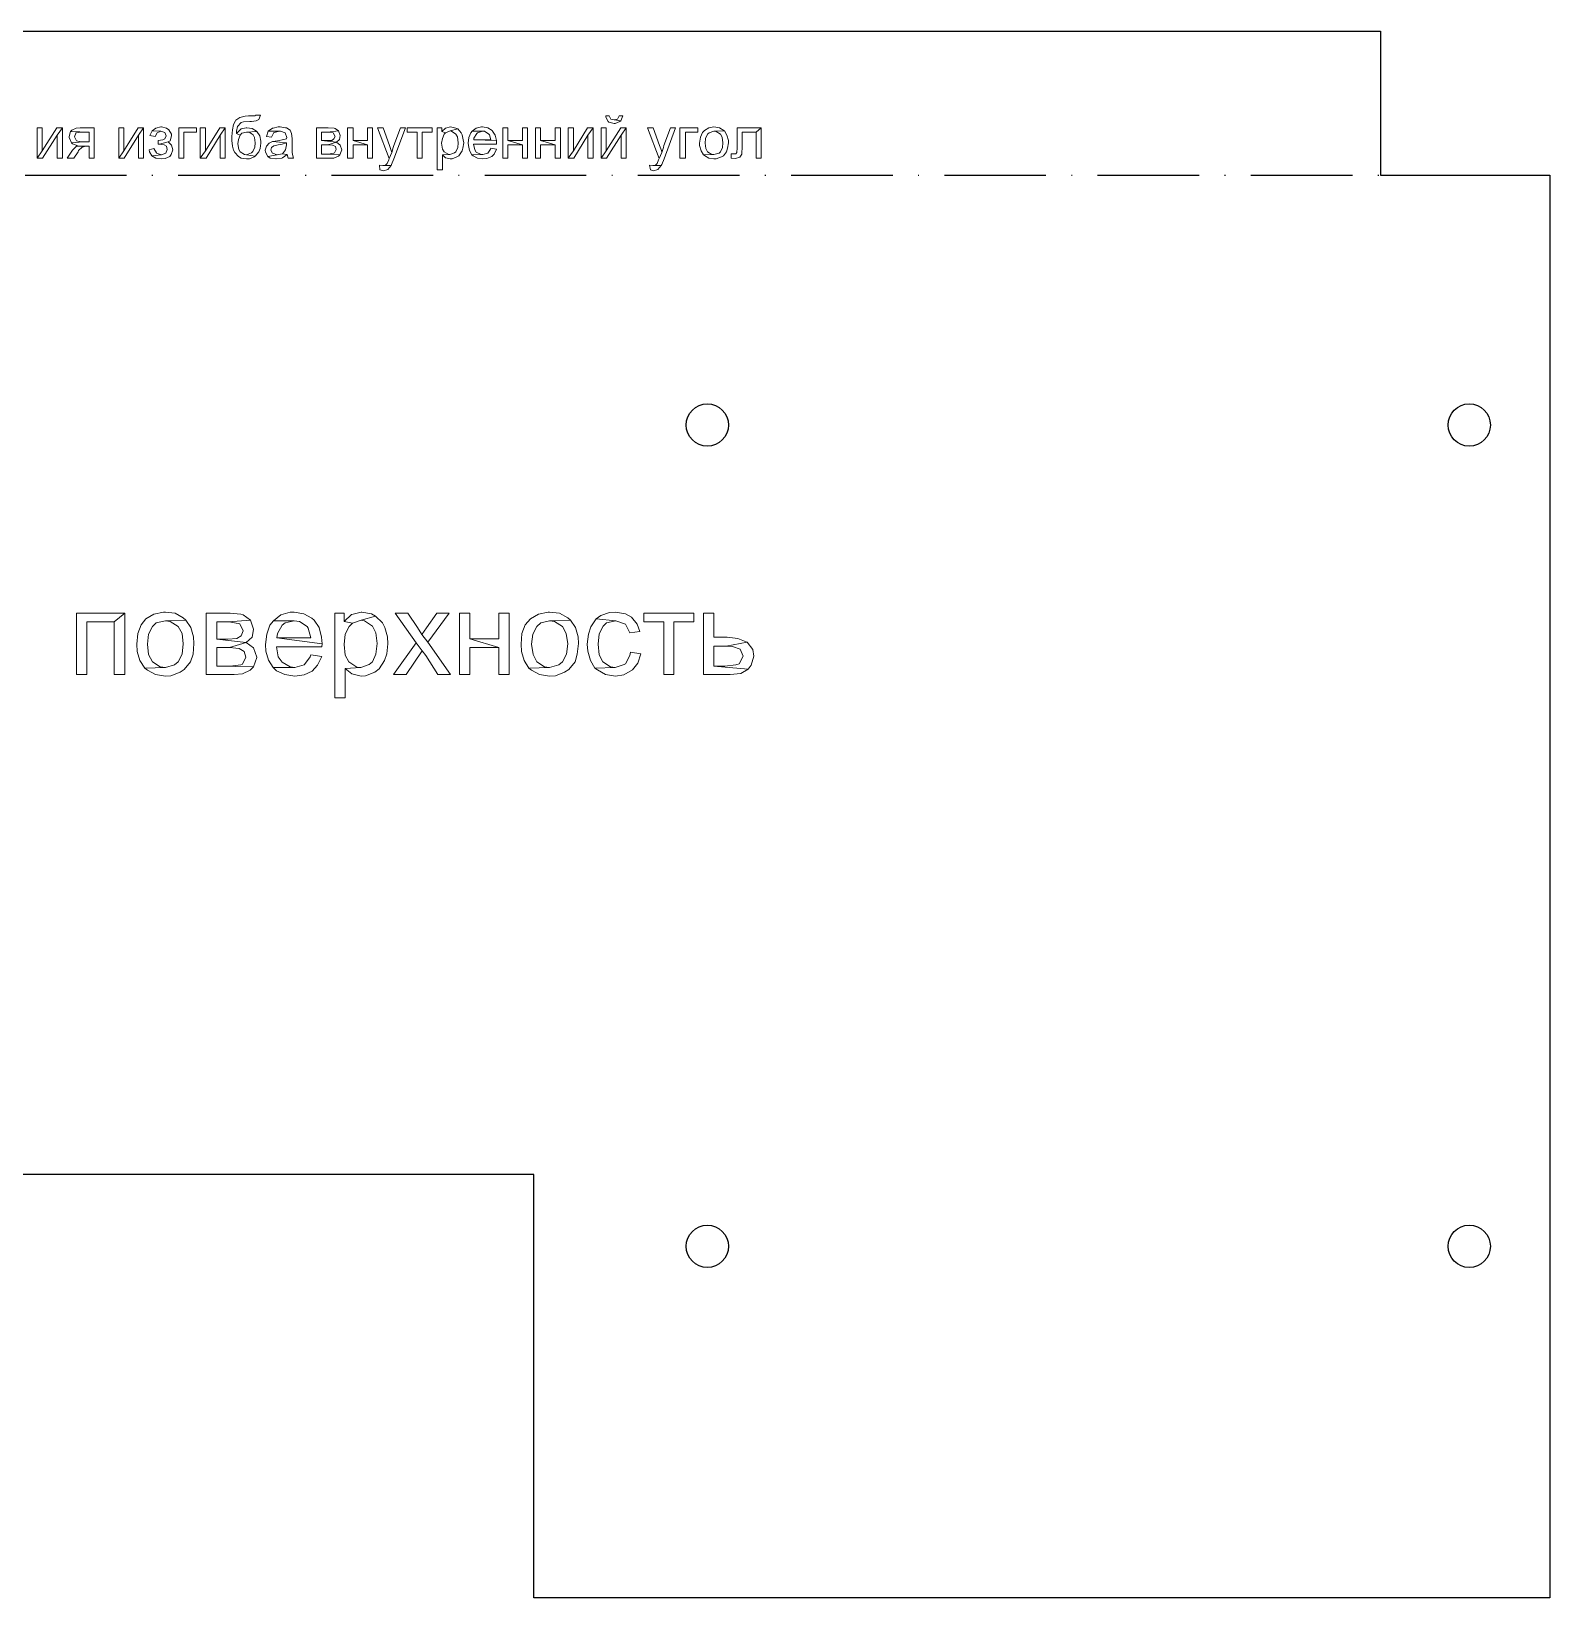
# Model space of a CAD drawing. Header units: millimetres. Extents: x -999 to 572, y 445 to 1201.
# Drawn here: x -376.4 to -197, y 1016 to 1201 of the extents above; entities that cross this region are included whole.
import ezdxf

# ---------------------------------------------------------------- set-up
doc = ezdxf.new("R2010")
doc.units = ezdxf.units.MM
doc.header["$MEASUREMENT"] = 0
doc.linetypes.add('ACAD_ISO10W100', pattern=[18, 12, -3, 0, -3])
doc.layers.add('Drawing', color=30, linetype='Continuous')

# ---------------------------------------------------------------- blocks, each defined once
blk = doc.blocks.new('Insert3')
at = {"color": 0}
for p, q in [((1035.6, -17.73), (867.6, -17.73)), ((867.6, -17.73), (867.6, -137.73)), ((1035.6, -37.73), (1035.6, -17.73)), ((1052.6, -37.73), (1035.6, -37.73)), ((1052.6, -541.73), (1052.6, -37.73)), ((867.6, -137.73), (917.6, -137.73)), ((917.6, -137.73), (917.6, -561.73))]:
    blk.add_line(p, q, dxfattribs=at)

msp = doc.modelspace()

# ---------------------------------------------------------------- linework, layer by layer
for centre in [(-296.5, 1154.5), (-296.5, 1154.5), (-206.5, 1154.5), (-206.5, 1154.5), (-296.5, 1057.5), (-296.5, 1057.5), (-206.5, 1057.5), (-206.5, 1057.5)]:
    msp.add_circle(centre, 2.5)
at = {"layer": 'Drawing', "linetype": 'ACAD_ISO10W100'}
msp.add_line((-721, 1184), (-217, 1184), dxfattribs=at)
at = {"layer": 'Drawing', "color": 30, "lineweight": 0}
for points in [[(-375.07, 1189.62), (-375.68, 1189.62), (-375.68, 1186.03), (-375.07, 1186.87)], [(-372.69, 1189.62), (-373.34, 1189.62), (-375.07, 1186.87), (-375.68, 1186.03), (-375.02, 1186.03), (-373.3, 1188.73)], [(-372.69, 1189.62), (-373.3, 1188.73), (-373.3, 1186.03), (-372.69, 1186.03)], [(-368.92, 1189.62), (-370.59, 1189.62), (-371.06, 1189.57), (-371.57, 1189.34), (-371.71, 1189.15), (-369.52, 1189.1), (-369.52, 1187.94), (-370.22, 1187.94), (-371.62, 1187.84), (-371.48, 1187.7), (-370.87, 1187.47), (-371.01, 1187.42), (-369.52, 1187.42), (-369.52, 1186.03), (-368.92, 1186.03)], [(-365.42, 1189.62), (-366.03, 1189.62), (-366.03, 1186.03), (-365.42, 1186.87)], [(-363.09, 1189.62), (-363.74, 1189.62), (-365.42, 1186.87), (-366.03, 1186.03), (-365.37, 1186.03), (-363.7, 1188.73)], [(-363.09, 1189.62), (-363.7, 1188.73), (-363.7, 1186.03), (-363.09, 1186.03)], [(-360.99, 1189.71), (-361.04, 1189.71), (-361.64, 1189.57), (-362.06, 1189.24), (-361.04, 1189.2), (-360.57, 1189.06), (-360.43, 1188.64), (-360.57, 1188.31), (-360.8, 1188.17), (-361.36, 1188.12), (-361.36, 1187.66), (-361.22, 1187.66), (-360.2, 1187.94), (-359.97, 1188.08), (-359.78, 1188.64), (-359.78, 1188.87), (-360.11, 1189.38), (-360.39, 1189.57)], [(-356.84, 1189.62), (-358.94, 1189.62), (-358.94, 1186.03), (-358.33, 1186.03), (-358.33, 1189.1), (-356.84, 1189.1)], [(-355.77, 1189.62), (-356.42, 1189.62), (-356.42, 1186.03), (-355.77, 1186.87)], [(-353.44, 1189.62), (-354.09, 1189.62), (-355.77, 1186.87), (-356.42, 1186.03), (-355.72, 1186.03), (-354.05, 1188.73)], [(-353.44, 1189.62), (-354.05, 1188.73), (-354.05, 1186.03), (-353.44, 1186.03)], [(-349.85, 1191.11), (-349.94, 1191.01), (-349.99, 1191.01), (-350.69, 1191.01), (-351.11, 1190.97), (-351.71, 1190.83), (-352.18, 1190.5), (-352.23, 1190.41), (-352.46, 1189.99), (-352.6, 1189.38), (-352.65, 1188.59), (-352.65, 1188.12), (-352.6, 1187.42), (-352.46, 1186.96), (-352.32, 1186.68), (-351.9, 1186.21), (-351.57, 1186.03), (-350.92, 1185.93), (-350.6, 1185.93), (-350.04, 1186.17), (-349.9, 1186.26), (-350.92, 1186.4), (-351.16, 1186.45), (-351.67, 1186.77), (-351.85, 1187.05), (-351.95, 1187.7), (-351.9, 1188.22), (-351.67, 1188.73), (-352.13, 1188.92), (-352.13, 1189.2), (-351.99, 1189.76), (-351.57, 1190.22), (-351.3, 1190.32), (-350.55, 1190.36), (-350.36, 1190.36), (-349.8, 1190.41), (-349.48, 1190.59), (-349.29, 1191.11)], [(-350.88, 1189.62), (-350.97, 1189.62), (-351.57, 1189.48), (-351.67, 1189.38), (-352.13, 1188.92), (-351.67, 1188.73), (-351.48, 1188.96), (-350.92, 1189.1), (-349.71, 1189.15), (-349.76, 1189.2), (-350.27, 1189.52)], [(-346.96, 1189.71), (-347.19, 1189.71), (-347.8, 1189.57), (-347.85, 1189.57), (-348.36, 1189.2), (-347.05, 1189.2), (-346.91, 1189.2), (-346.35, 1189.01), (-346.17, 1188.45), (-346.21, 1188.31), (-346.54, 1188.22), (-347.29, 1188.08), (-347.85, 1187.98), (-346.21, 1187.84), (-346.21, 1187.61), (-346.31, 1187.01), (-346.68, 1186.54), (-346.73, 1186.54), (-346.12, 1186.45), (-346.03, 1186.03), (-345.37, 1186.03), (-345.51, 1186.45), (-345.56, 1186.73), (-345.56, 1187.52), (-345.56, 1188.36), (-345.61, 1188.92), (-345.79, 1189.34), (-346.21, 1189.62), (-346.31, 1189.62)], [(-341.27, 1189.62), (-342.67, 1189.62), (-342.67, 1186.03), (-341.04, 1186.03), (-340.62, 1186.03), (-340.06, 1186.26), (-339.92, 1186.4), (-342.06, 1186.49), (-342.06, 1187.61), (-341.32, 1187.61), (-340.29, 1187.89), (-342.06, 1188.12), (-342.06, 1189.1), (-341.37, 1189.1), (-340.06, 1189.24), (-340.48, 1189.52), (-340.57, 1189.57)], [(-338.34, 1189.62), (-338.99, 1189.62), (-338.99, 1186.03), (-338.34, 1186.03), (-338.34, 1187.61), (-336.66, 1187.61), (-338.34, 1188.12)], [(-336.05, 1189.62), (-336.66, 1189.62), (-336.66, 1188.12), (-338.34, 1188.12), (-336.66, 1187.61), (-336.66, 1186.03), (-336.05, 1186.03)], [(-334.79, 1189.62), (-335.45, 1189.62), (-334.09, 1185.98), (-333.77, 1186.68), (-333.86, 1186.91), (-334.05, 1187.52)], [(-332.14, 1189.62), (-332.74, 1189.62), (-333.53, 1187.52), (-333.63, 1187.28), (-333.77, 1186.68), (-334.09, 1185.98), (-334.14, 1185.84), (-334.33, 1185.37), (-334.51, 1185.19), (-334.84, 1185.14), (-333.86, 1185.14), (-333.81, 1185.28), (-333.53, 1185.93)], [(-329.01, 1189.62), (-331.95, 1189.62), (-331.95, 1189.1), (-330.78, 1189.1), (-330.78, 1186.03), (-330.18, 1186.03), (-330.18, 1189.1), (-329.01, 1189.1)], [(-327.85, 1189.62), (-328.41, 1189.62), (-328.41, 1184.63), (-327.8, 1184.63), (-327.8, 1186.4), (-326.91, 1186.45), (-327.05, 1186.45), (-327.57, 1186.77), (-327.8, 1187.1), (-327.89, 1187.8), (-327.8, 1188.36), (-327.57, 1188.87), (-327.43, 1189.01), (-327.85, 1189.15)], [(-326.82, 1189.71), (-327.43, 1189.57), (-327.85, 1189.15), (-327.43, 1189.01), (-326.87, 1189.24), (-325.98, 1189.48), (-326.22, 1189.57)], [(-323.05, 1189.71), (-323.18, 1189.71), (-323.79, 1189.57), (-324.26, 1189.2), (-323.05, 1189.2), (-322.81, 1189.2), (-322.3, 1188.87), (-322.25, 1188.78), (-322.07, 1188.17), (-324.07, 1188.17), (-321.41, 1188.12), (-321.55, 1188.73), (-321.88, 1189.2), (-321.93, 1189.29), (-322.44, 1189.62)], [(-320.06, 1189.62), (-320.67, 1189.62), (-320.67, 1186.03), (-320.06, 1186.03), (-320.06, 1187.61), (-318.34, 1187.61), (-320.06, 1188.12)], [(-317.73, 1189.62), (-318.34, 1189.62), (-318.34, 1188.12), (-320.06, 1188.12), (-318.34, 1187.61), (-318.34, 1186.03), (-317.73, 1186.03)], [(-316.19, 1189.62), (-316.8, 1189.62), (-316.8, 1186.03), (-316.19, 1186.03), (-316.19, 1187.61), (-314.47, 1187.61), (-316.19, 1188.12)], [(-313.86, 1189.62), (-314.47, 1189.62), (-314.47, 1188.12), (-316.19, 1188.12), (-314.47, 1187.61), (-314.47, 1186.03), (-313.86, 1186.03)], [(-312.32, 1189.62), (-312.93, 1189.62), (-312.93, 1186.03), (-312.32, 1186.87)], [(-309.99, 1189.62), (-310.64, 1189.62), (-312.32, 1186.87), (-312.93, 1186.03), (-312.28, 1186.03), (-310.6, 1188.73)], [(-309.99, 1189.62), (-310.6, 1188.73), (-310.6, 1186.03), (-309.99, 1186.03)], [(-306.08, 1189.62), (-306.73, 1189.62), (-308.45, 1186.87), (-309.06, 1186.03), (-308.41, 1186.03), (-306.68, 1188.73)], [(-308.45, 1189.62), (-309.06, 1189.62), (-309.06, 1186.03), (-308.45, 1186.87)], [(-308.08, 1191.01), (-308.5, 1191.01), (-308.5, 1190.87), (-308.22, 1190.36), (-308.13, 1190.27), (-307.52, 1190.13), (-307.38, 1190.13), (-306.82, 1190.36), (-306.73, 1190.41), (-307.52, 1190.55), (-307.89, 1190.64)], [(-306.5, 1191.01), (-306.92, 1191.01), (-307.1, 1190.64), (-307.52, 1190.55), (-306.73, 1190.41)], [(-306.08, 1189.62), (-306.68, 1188.73), (-306.68, 1186.03), (-306.08, 1186.03)], [(-302.91, 1189.62), (-303.56, 1189.62), (-302.21, 1185.98), (-301.88, 1186.68), (-301.93, 1186.91), (-302.16, 1187.52)], [(-300.25, 1189.62), (-300.86, 1189.62), (-301.65, 1187.52), (-301.69, 1187.28), (-301.88, 1186.68), (-302.21, 1185.98), (-302.25, 1185.84), (-302.44, 1185.37), (-302.63, 1185.19), (-302.95, 1185.14), (-301.97, 1185.14), (-301.88, 1185.28), (-301.6, 1185.93)], [(-297.64, 1189.62), (-299.74, 1189.62), (-299.74, 1186.03), (-299.08, 1186.03), (-299.08, 1189.1), (-297.64, 1189.1)], [(-295.73, 1189.71), (-296.33, 1189.62), (-296.85, 1189.29), (-297.08, 1189.06), (-297.31, 1188.5), (-297.41, 1187.8), (-297.41, 1187.52), (-297.22, 1186.87), (-296.94, 1186.4), (-295.73, 1186.45), (-295.96, 1186.45), (-296.47, 1186.77), (-296.66, 1187.15), (-296.75, 1187.8), (-296.71, 1188.36), (-296.47, 1188.87), (-296.29, 1189.01), (-295.73, 1189.2), (-294.47, 1189.24), (-294.56, 1189.29), (-295.07, 1189.62)], [(-290.13, 1189.62), (-292.98, 1189.62), (-292.98, 1187.24), (-293.02, 1186.68), (-293.12, 1186.54), (-293.4, 1186.54), (-293.68, 1186.54), (-293.68, 1186.03), (-293.16, 1185.98), (-292.65, 1186.12), (-292.42, 1186.49), (-292.42, 1186.59), (-292.37, 1187.33), (-292.37, 1189.1), (-290.74, 1189.1)], [(-290.13, 1189.62), (-290.74, 1189.1), (-290.74, 1186.03), (-290.13, 1186.03)], [(-371.71, 1189.15), (-371.9, 1188.59), (-371.9, 1188.45), (-371.62, 1187.84), (-370.22, 1187.94), (-370.5, 1187.94), (-371.01, 1188.08), (-371.25, 1188.54), (-371.11, 1188.96), (-371.06, 1189.01), (-370.41, 1189.1), (-369.52, 1189.1)], [(-362.06, 1189.24), (-362.34, 1188.68), (-361.74, 1188.59), (-361.5, 1189.01), (-361.04, 1189.2)], [(-360.2, 1187.94), (-361.22, 1187.66), (-360.67, 1187.61), (-360.39, 1187.42), (-360.29, 1187.05), (-360.48, 1186.59), (-360.99, 1186.4), (-362.11, 1186.31), (-361.64, 1186.03), (-360.99, 1185.93), (-360.53, 1185.98), (-360.01, 1186.21), (-359.83, 1186.45), (-359.64, 1187.01), (-359.78, 1187.56)], [(-349.71, 1189.15), (-350.92, 1189.1), (-350.64, 1189.1), (-350.13, 1188.78), (-349.99, 1188.45), (-349.9, 1187.84), (-349.94, 1187.33), (-350.18, 1186.82), (-350.36, 1186.63), (-350.92, 1186.4), (-349.9, 1186.26), (-349.48, 1186.77), (-349.34, 1187.15), (-349.24, 1187.8), (-349.24, 1188.03), (-349.38, 1188.64)], [(-347.85, 1187.98), (-348.26, 1187.8), (-348.59, 1187.42), (-348.73, 1186.96), (-348.68, 1186.73), (-348.4, 1186.21), (-347.33, 1186.4), (-347.85, 1186.59), (-348.08, 1186.96), (-347.99, 1187.28), (-347.71, 1187.47), (-347.19, 1187.61), (-346.73, 1187.66), (-346.21, 1187.84)], [(-348.36, 1189.2), (-348.36, 1189.2), (-348.59, 1188.59), (-347.99, 1188.5), (-347.99, 1188.5), (-347.71, 1189.06), (-347.66, 1189.06), (-347.05, 1189.2)], [(-340.06, 1189.24), (-341.37, 1189.1), (-341.27, 1189.1), (-340.71, 1189.01), (-340.48, 1188.59), (-340.62, 1188.31), (-340.85, 1188.12), (-341.41, 1188.12), (-342.06, 1188.12), (-340.29, 1187.89), (-339.97, 1188.22), (-339.87, 1188.68)], [(-340.29, 1187.89), (-341.32, 1187.61), (-340.76, 1187.56), (-340.43, 1187.38), (-340.34, 1187.05), (-340.53, 1186.63), (-340.62, 1186.59), (-341.27, 1186.49), (-342.06, 1186.49), (-339.92, 1186.4), (-339.69, 1187.01), (-339.87, 1187.56)], [(-325.98, 1189.48), (-326.87, 1189.24), (-326.73, 1189.2), (-326.22, 1188.87), (-326.03, 1188.54), (-325.94, 1187.84), (-325.98, 1187.28), (-326.22, 1186.77), (-326.35, 1186.63), (-326.91, 1186.45), (-327.8, 1186.4), (-327.43, 1186.07), (-326.87, 1185.93), (-326.63, 1185.93), (-326.08, 1186.17), (-325.84, 1186.31), (-325.47, 1186.87), (-325.38, 1187.19), (-325.28, 1187.84), (-325.33, 1188.17), (-325.47, 1188.78), (-325.56, 1189.01)], [(-324.26, 1189.2), (-324.44, 1189.01), (-324.68, 1188.45), (-324.77, 1187.8), (-324.72, 1187.52), (-324.58, 1186.91), (-324.3, 1186.4), (-323, 1186.45), (-323.23, 1186.45), (-323.79, 1186.73), (-323.98, 1187.01), (-324.12, 1187.66), (-321.41, 1187.66), (-321.41, 1187.84), (-321.41, 1188.12), (-324.07, 1188.17), (-324.07, 1188.4), (-323.74, 1188.92), (-323.65, 1189.01), (-323.05, 1189.2)], [(-294.47, 1189.24), (-295.73, 1189.2), (-295.45, 1189.15), (-294.94, 1188.87), (-294.75, 1188.5), (-294.66, 1187.84), (-294.7, 1187.28), (-294.94, 1186.77), (-295.12, 1186.59), (-295.73, 1186.45), (-296.94, 1186.4), (-296.85, 1186.35), (-296.33, 1186.03), (-295.73, 1185.93), (-295.45, 1185.93), (-294.84, 1186.17), (-294.61, 1186.31), (-294.24, 1186.77), (-294.1, 1187.19), (-294, 1187.84), (-294, 1188.12), (-294.19, 1188.73)], [(-371.01, 1187.42), (-371.48, 1186.96), (-372.13, 1186.03), (-371.34, 1186.03), (-370.83, 1186.77), (-370.78, 1186.91), (-370.36, 1187.33), (-369.9, 1187.42), (-369.52, 1187.42)], [(-361.88, 1187.15), (-362.44, 1187.01), (-362.39, 1186.77), (-362.11, 1186.31), (-360.99, 1186.4), (-361.55, 1186.59), (-361.55, 1186.63)], [(-346.73, 1186.54), (-347.33, 1186.4), (-348.4, 1186.21), (-348.13, 1186.03), (-347.47, 1185.93), (-347.43, 1185.93), (-346.77, 1186.03), (-346.68, 1186.07), (-346.12, 1186.45)], [(-322.07, 1187.19), (-322.11, 1187.1), (-322.44, 1186.59), (-323, 1186.45), (-324.3, 1186.4), (-324.16, 1186.31), (-323.65, 1186.03), (-323.05, 1185.93), (-322.53, 1185.98), (-321.97, 1186.21), (-321.69, 1186.49), (-321.41, 1187.1)], [(-335.21, 1185.19), (-335.17, 1184.63), (-334.75, 1184.53), (-334.23, 1184.67), (-333.86, 1185.14), (-334.84, 1185.14)], [(-303.33, 1185.19), (-303.23, 1184.63), (-302.86, 1184.53), (-302.35, 1184.67), (-301.97, 1185.14), (-302.95, 1185.14)], [(-365.32, 1132.26), (-371.01, 1132.26), (-371.01, 1125.03), (-369.78, 1125.03), (-369.78, 1131.26), (-366.55, 1131.26)], [(-365.32, 1132.26), (-366.55, 1131.26), (-366.55, 1125.03), (-365.32, 1125.03)], [(-360.5, 1132.39), (-360.73, 1132.39), (-361.87, 1132.17), (-362.82, 1131.62), (-363.37, 1130.89), (-363.78, 1129.89), (-363.91, 1128.62), (-363.87, 1127.76), (-363.55, 1126.67), (-362.96, 1125.8), (-360.5, 1125.85), (-361.14, 1125.94), (-362.05, 1126.53), (-362.51, 1127.39), (-362.64, 1128.62), (-362.51, 1129.8), (-362.05, 1130.71), (-361.6, 1131.12), (-360.5, 1131.39), (-358.1, 1131.44), (-358.41, 1131.71), (-359.37, 1132.26)], [(-352.87, 1132.26), (-355.69, 1132.26), (-355.69, 1125.03), (-352.41, 1125.03), (-351.41, 1125.12), (-350.5, 1125.53), (-350.09, 1125.94), (-354.46, 1126.03), (-354.46, 1128.21), (-352.96, 1128.21), (-350.96, 1128.8), (-354.46, 1129.21), (-354.46, 1131.26), (-353.09, 1131.26), (-350.46, 1131.44), (-351.32, 1132.08), (-351.59, 1132.17)], [(-345.32, 1132.39), (-345.77, 1132.39), (-346.87, 1132.08), (-347.73, 1131.39), (-345.32, 1131.39), (-344.68, 1131.3), (-343.77, 1130.71), (-343.64, 1130.49), (-343.32, 1129.35), (-347.37, 1129.35), (-342, 1128.67), (-342.09, 1129.44), (-342.36, 1130.58), (-342.96, 1131.44), (-343.23, 1131.67), (-344.18, 1132.21)], [(-339.41, 1132.26), (-340.5, 1132.26), (-340.5, 1122.26), (-339.27, 1122.26), (-339.27, 1125.76), (-337.45, 1125.85), (-337.91, 1125.89), (-338.86, 1126.53), (-339.27, 1127.3), (-339.41, 1128.58), (-339.27, 1129.8), (-338.82, 1130.71), (-338.41, 1131.08), (-339.41, 1131.3)], [(-337.32, 1132.39), (-337.41, 1132.39), (-338.5, 1132.12), (-338.55, 1132.12), (-339.41, 1131.3), (-338.41, 1131.08), (-337.41, 1131.44), (-335.68, 1131.94), (-336.18, 1132.21)], [(-331.86, 1132.26), (-333.36, 1132.26), (-330.91, 1128.76), (-330.18, 1127.85), (-329.77, 1127.26), (-328.32, 1125.03), (-326.82, 1125.03), (-329.5, 1128.85), (-330.23, 1129.76), (-330.73, 1130.58)], [(-327, 1132.26), (-328.45, 1132.26), (-329.68, 1130.53), (-330.23, 1129.76), (-329.5, 1128.85)], [(-324.54, 1132.26), (-325.77, 1132.26), (-325.77, 1125.03), (-324.54, 1125.03), (-324.54, 1128.21), (-321.13, 1128.21), (-324.54, 1129.26)], [(-319.9, 1132.26), (-321.13, 1132.26), (-321.13, 1129.26), (-324.54, 1129.26), (-321.13, 1128.21), (-321.13, 1125.03), (-319.9, 1125.03)], [(-315.13, 1132.39), (-315.31, 1132.39), (-316.45, 1132.17), (-317.4, 1131.62), (-318, 1130.89), (-318.4, 1129.89), (-318.5, 1128.62), (-318.45, 1127.76), (-318.13, 1126.67), (-317.59, 1125.8), (-315.13, 1125.85), (-315.72, 1125.94), (-316.63, 1126.53), (-317.09, 1127.39), (-317.27, 1128.62), (-317.13, 1129.8), (-316.63, 1130.71), (-316.18, 1131.12), (-315.13, 1131.39), (-312.68, 1131.44), (-312.99, 1131.71), (-313.95, 1132.26)], [(-307.36, 1132.39), (-308.04, 1132.35), (-309.08, 1131.99), (-309.63, 1131.62), (-307.31, 1131.39), (-306.27, 1131.03), (-306.17, 1130.99), (-305.67, 1129.94), (-304.49, 1130.12), (-304.77, 1130.99), (-305.45, 1131.8), (-306.17, 1132.21)], [(-298.08, 1132.26), (-303.99, 1132.26), (-303.99, 1131.26), (-301.63, 1131.26), (-301.63, 1125.03), (-300.45, 1125.03), (-300.45, 1131.26), (-298.08, 1131.26)], [(-295.72, 1132.26), (-296.95, 1132.26), (-296.95, 1125.03), (-293.85, 1125.03), (-293.81, 1125.03), (-292.54, 1125.17), (-291.67, 1125.67), (-295.72, 1126.03), (-295.72, 1128.39), (-294.26, 1128.39), (-291.81, 1128.85), (-291.9, 1128.89), (-292.9, 1129.3), (-294.17, 1129.44), (-295.72, 1129.44)], [(-358.1, 1131.44), (-360.5, 1131.39), (-359.96, 1131.3), (-359, 1130.71), (-358.55, 1129.89), (-358.41, 1128.67), (-358.55, 1127.44), (-359, 1126.53), (-359.46, 1126.17), (-360.5, 1125.85), (-362.96, 1125.8), (-362.64, 1125.53), (-361.69, 1125.03), (-360.5, 1124.85), (-359.87, 1124.89), (-358.78, 1125.3), (-358.28, 1125.62), (-357.55, 1126.53), (-357.23, 1127.44), (-357.14, 1128.71), (-357.19, 1129.49), (-357.5, 1130.58)], [(-350.46, 1131.44), (-353.09, 1131.26), (-352.78, 1131.21), (-351.73, 1131.03), (-351.32, 1130.21), (-351.55, 1129.62), (-352.09, 1129.3), (-353.14, 1129.21), (-354.46, 1129.21), (-350.96, 1128.8), (-350.28, 1129.44), (-350.09, 1130.35), (-350.09, 1130.39)], [(-347.73, 1131.39), (-348.18, 1130.85), (-348.55, 1129.8), (-348.68, 1128.58), (-348.64, 1127.8), (-348.32, 1126.71), (-347.77, 1125.85), (-345.23, 1125.85), (-345.77, 1125.94), (-346.73, 1126.48), (-347.18, 1127.12), (-347.41, 1128.3), (-342.05, 1128.3), (-342, 1128.67), (-347.37, 1129.35), (-347.27, 1129.89), (-346.73, 1130.85), (-346.37, 1131.12), (-345.32, 1131.39)], [(-335.68, 1131.94), (-337.41, 1131.44), (-337, 1131.39), (-336.04, 1130.76), (-335.64, 1129.94), (-335.5, 1128.71), (-335.64, 1127.44), (-336.04, 1126.53), (-336.45, 1126.21), (-337.45, 1125.85), (-339.27, 1125.76), (-338.5, 1125.12), (-337.41, 1124.85), (-336.86, 1124.89), (-335.77, 1125.3), (-335.27, 1125.71), (-334.64, 1126.67), (-334.36, 1127.48), (-334.23, 1128.67), (-334.27, 1129.49), (-334.59, 1130.58), (-334.86, 1131.12)], [(-312.68, 1131.44), (-315.13, 1131.39), (-314.54, 1131.3), (-313.59, 1130.71), (-313.18, 1129.89), (-312.99, 1128.67), (-313.13, 1127.44), (-313.59, 1126.53), (-314.04, 1126.17), (-315.13, 1125.85), (-317.59, 1125.8), (-317.27, 1125.53), (-316.31, 1125.03), (-315.13, 1124.85), (-314.45, 1124.89), (-313.36, 1125.3), (-312.86, 1125.62), (-312.13, 1126.53), (-311.86, 1127.44), (-311.72, 1128.71), (-311.77, 1129.49), (-312.08, 1130.58)], [(-309.63, 1131.62), (-310.27, 1130.67), (-310.54, 1129.8), (-310.68, 1128.62), (-310.63, 1127.8), (-310.31, 1126.67), (-309.77, 1125.8), (-307.4, 1125.85), (-307.95, 1125.94), (-308.86, 1126.53), (-309.27, 1127.35), (-309.4, 1128.62), (-309.27, 1129.85), (-308.81, 1130.76), (-308.4, 1131.12), (-307.31, 1131.39)], [(-350.96, 1128.8), (-352.96, 1128.21), (-351.82, 1128.12), (-351.23, 1127.76), (-351, 1127.08), (-351.41, 1126.26), (-351.59, 1126.17), (-352.87, 1126.03), (-354.46, 1126.03), (-350.09, 1125.94), (-349.73, 1127.03), (-349.73, 1127.08), (-350.09, 1128.17)], [(-330.91, 1128.76), (-333.59, 1125.03), (-332.09, 1125.03), (-330.18, 1127.85)], [(-291.81, 1128.85), (-294.26, 1128.39), (-293.54, 1128.35), (-292.63, 1128.03), (-292.26, 1127.21), (-292.76, 1126.3), (-293.13, 1126.17), (-294.44, 1126.03), (-295.72, 1126.03), (-291.67, 1125.67), (-291.31, 1126.12), (-290.99, 1127.21), (-291.13, 1127.98)], [(-343.32, 1127.35), (-343.41, 1127.12), (-344.09, 1126.21), (-344.14, 1126.17), (-345.23, 1125.85), (-347.77, 1125.85), (-347.41, 1125.48), (-346.41, 1125.03), (-345.23, 1124.85), (-344.14, 1124.98), (-343.18, 1125.44), (-342.55, 1126.12), (-342.05, 1127.17)], [(-305.58, 1127.67), (-305.67, 1127.26), (-306.17, 1126.3), (-306.31, 1126.21), (-307.4, 1125.85), (-309.77, 1125.8), (-309.49, 1125.58), (-308.54, 1125.03), (-307.36, 1124.85), (-306.36, 1124.98), (-305.36, 1125.58), (-304.72, 1126.39), (-304.36, 1127.48)]]:
    msp.add_lwpolyline(points, close=True, dxfattribs=at)

# ---------------------------------------------------------------- block references
at = {"xscale": -1, "rotation": 270}
msp.add_blockref('Insert3', (-179.27, 148.4), dxfattribs=at)
msp.add_blockref('Insert3', (-179.27, 148.4), dxfattribs=at)

doc.saveas('drawing.dxf')
